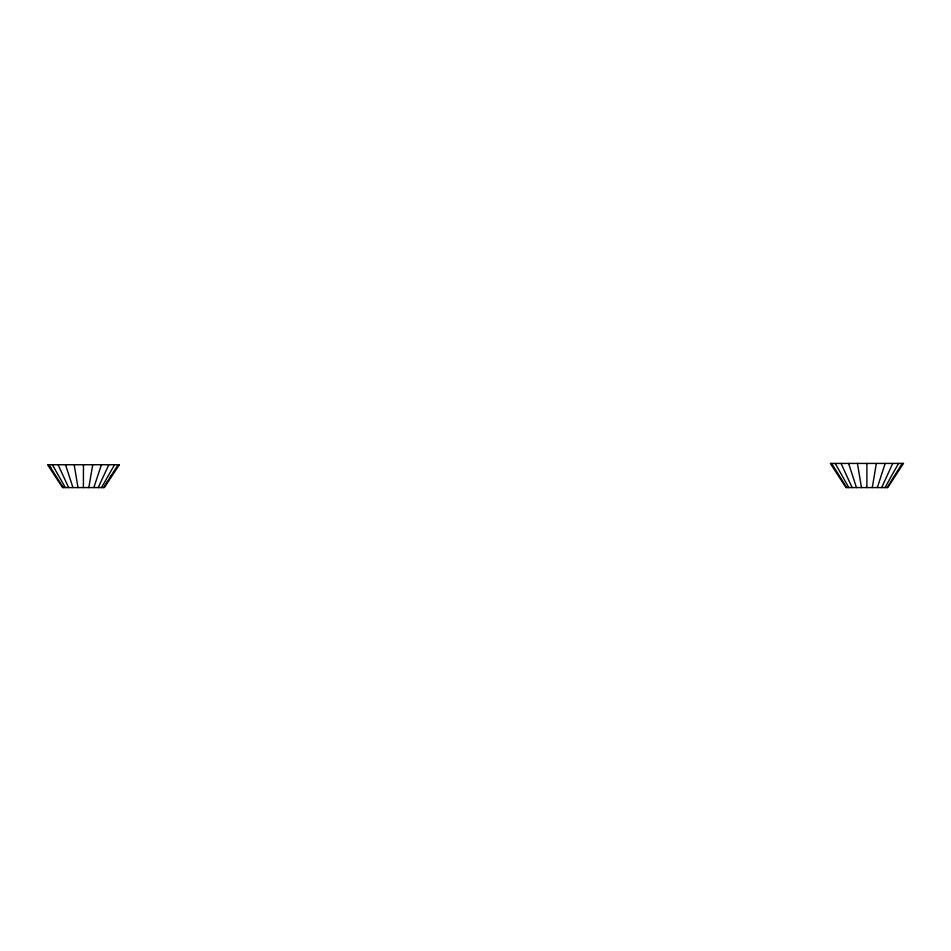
<?xml version="1.0" encoding="UTF-8"?>
<svg xmlns="http://www.w3.org/2000/svg" width="951" height="951" viewBox="0 0 951 951"><rect width="100%" height="100%" fill="white"/><g stroke="black" fill="none" stroke-linecap="round" stroke-linejoin="round"><path stroke-width="1.43" d="M83.403 487.578L83.462 464.73M872.293 487.578L876.346 463.422M88.812 487.578L92.746 464.73M877.333 487.578L885.167 463.422M93.852 487.578L101.412 464.73M881.66 487.578L892.739 463.422M98.191 487.578L108.842 464.73M884.977 487.578L898.552 463.422M101.519 487.578L114.56 464.73M887.069 487.578L902.202 463.422M105.181 485.176L107.463 481.563M109.757 477.961L111.279 475.548M103.623 487.578L118.138 464.73M51.069 468.332L48.774 464.73L63.265 487.578L61.767 485.176M831.578 463.422L846.711 487.578M52.364 464.73L65.334 487.578M835.228 463.422L848.791 487.578M58.07 464.73L68.65 487.578M841.041 463.422L852.12 487.578M65.5 464.73L72.965 487.578M848.613 463.422L856.447 487.578M857.422 463.422L861.487 487.578M74.166 464.73L77.994 487.578M866.884 463.422L866.884 487.578M903.45 463.422L887.782 487.578L845.998 487.578L830.33 463.422L903.45 463.422M119.362 464.73L104.348 487.578L62.564 487.578L47.55 464.73L119.362 464.73"/></g></svg>
